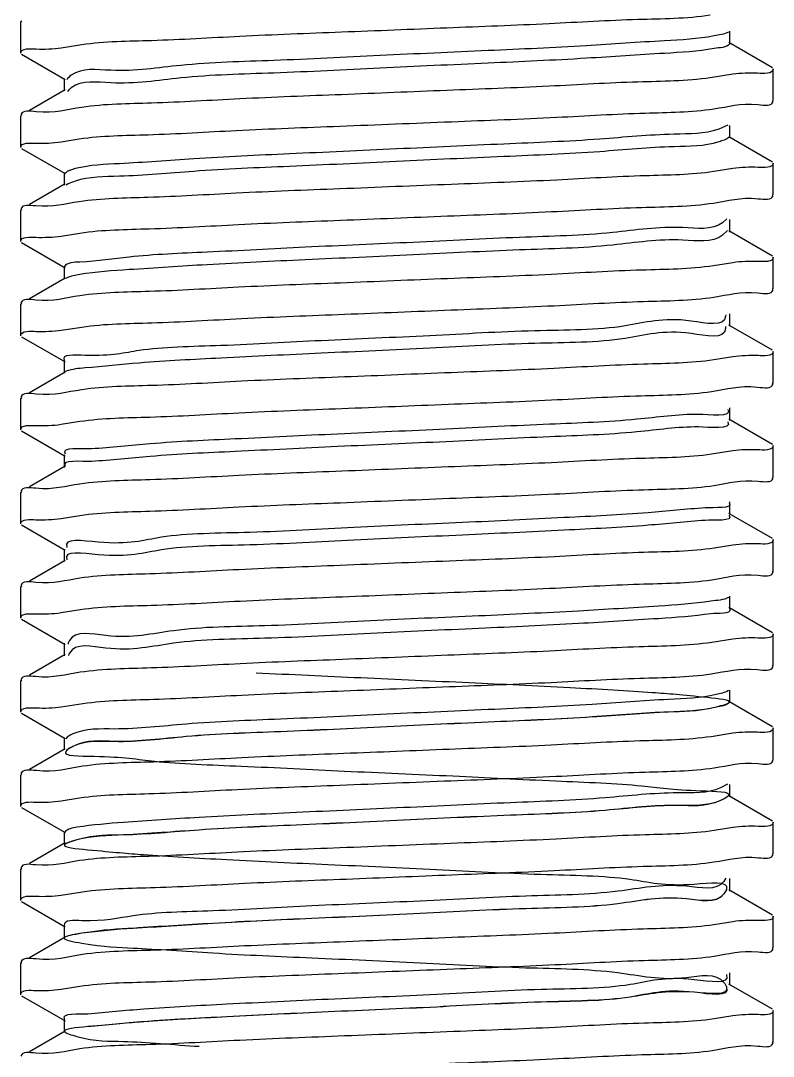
# Model space of a CAD drawing. Header units: millimetres. Extents: x -633009578 to 5705885, y -633235091 to 2571734.
# Drawn here: x 2454248.4 to 2454355.8, y 2001573.2 to 2001720.8 of the extents above; entities that cross this region are included whole.
import ezdxf

# ---------------------------------------------------------------- set-up
doc = ezdxf.new("R2010")
doc.units = ezdxf.units.MM
doc.header["$LTSCALE"] = 1000
doc.header["$MEASUREMENT"] = 0
doc.layers.get('0').update_dxf_attribs({"color": 9})
doc.layers.add('E-WIRE-系统', color=3, linetype='Continuous')

# ---------------------------------------------------------------- blocks, each defined once
blk = doc.blocks.new('G$CF4FACE3C')
at = {"layer": 'E-WIRE-系统'}
for p, q in [((-9834.295830443967, 4744.333428083453), (-9834.410707910778, 4744.200516561861)), ((-9834.410707910778, 4740.154875934357), (-9834.410707910778, 4744.200516561861)), ((-9742.921136794146, 4741.368568113889), (-9742.921136794146, 4742.986824371968)), ((-9829.173047290416, 4740.849499445059), (-9826.514120755484, 4741.272124246345)), ((-9737.430210183142, 4738.264967131079), (-9743.050910881022, 4741.518780780258)), ((-9834.295780488988, 4740.021935537108), (-9828.675176079152, 4736.768177598133)), ((-9737.315332685597, 4734.086414981168), (-9737.315332685597, 4738.132055619964)), ((-9828.804903831799, 4736.918363418081), (-9828.804903831799, 4735.300107171759)), ((-9742.557886288734, 4737.450893575442), (-9745.441145554185, 4736.998232288635)), ((-9828.675129754702, 4735.450319818337), (-9833.275768600171, 4732.786865919246)), ((-9828.225870620692, 4735.401888814289), (-9828.38854793366, 4735.221760951099)), ((-9828.178838725667, 4735.447887590039), (-9828.225870620692, 4735.401888814289)), ((-9737.430260146968, 4733.95347457414), (-9737.315332685597, 4734.086414981168)), ((-9834.295830443967, 4732.196506179287), (-9834.410707910778, 4732.063594656764)), ((-9834.410707910778, 4728.017954029958), (-9834.410707910778, 4732.063594656764)), ((-9743.16056359699, 4730.863956545363), (-9744.359489887021, 4730.348535566009)), ((-9742.921136794146, 4729.231646208675), (-9742.921136794146, 4730.849902466289)), ((-9829.1824561276, 4728.734387912438), (-9826.870052929968, 4729.109024069156)), ((-9737.430210183142, 4726.12804522668), (-9743.050910881022, 4729.381858875859)), ((-9834.295780488988, 4727.885013632593), (-9828.675176079152, 4724.631255681743)), ((-9828.804903831799, 4724.781441514264), (-9828.804903831799, 4723.16318526736)), ((-9742.547128687613, 4725.286322261789), (-9744.978540186072, 4724.89498762961)), ((-9737.315332685597, 4721.949493077467), (-9737.315332685597, 4725.995133716147)), ((-9828.675129754702, 4723.313397923834), (-9833.275768600171, 4720.649944024626)), ((-9828.3638700163, 4723.260406420683), (-9828.560775874415, 4723.144907509792)), ((-9828.2913745658, 4723.297210580786), (-9828.3638700163, 4723.260406420683)), ((-9737.430260146968, 4721.816552669625), (-9737.315332685597, 4721.949493077467)), ((-9834.295830443967, 4720.059584274073), (-9834.410707910778, 4719.926672753063)), ((-9834.410707910778, 4715.881032124278), (-9834.410707910778, 4719.926672753063)), ((-9743.327698191395, 4718.792339659645), (-9743.861730806297, 4718.307938477141)), ((-9742.921136794146, 4717.094724304974), (-9742.921136794146, 4718.712980572251)), ((-9829.180001625558, 4716.591561557376), (-9826.779181655264, 4716.978838357027)), ((-9743.238792010583, 4717.294941534405), (-9743.861730806297, 4716.689682209748)), ((-9737.430210183142, 4713.991123321583), (-9743.050910881022, 4717.244936971343)), ((-9834.295780488988, 4715.748091727728), (-9828.675176079152, 4712.494333777926)), ((-9742.547883651918, 4713.153675550246), (-9745.03635723982, 4712.753806933644)), ((-9737.315332685597, 4709.812571172253), (-9737.315332685597, 4713.858211789979)), ((-9828.804903831799, 4712.644519620342), (-9828.804903831799, 4711.026263362844)), ((-9828.675129754702, 4711.176476018154), (-9833.275768600171, 4708.513022067607)), ((-9828.460247654468, 4711.197992346133), (-9828.643809864996, 4711.11714191176)), ((-9737.430260146968, 4709.679630764527), (-9737.315332685597, 4709.812571172253)), ((-9834.295830443967, 4707.922662368394), (-9834.410707910778, 4707.78975083807)), ((-9834.410707910778, 4703.744110219763), (-9834.410707910778, 4707.78975083807)), ((-9743.460576168494, 4706.424796816311), (-9743.468393561663, 4706.267341335886)), ((-9742.921136794146, 4704.957802399877), (-9742.921136794146, 4706.576058667386)), ((-9829.17306724866, 4704.439438761561), (-9826.528727255063, 4704.860295030754)), ((-9743.464700178942, 4704.920384487254), (-9743.468393561663, 4704.649085066398)), ((-9737.430210183142, 4701.854201417184), (-9743.050910881022, 4705.108015067526)), ((-9834.295780488988, 4703.611169823329), (-9828.675176079152, 4700.357411884121)), ((-9742.547678774456, 4701.014167743502), (-9744.998026212212, 4700.619706866681)), ((-9737.315332685597, 4697.675649267854), (-9737.315332685597, 4701.721289906651)), ((-9828.804903831799, 4700.507597715477), (-9828.804903831799, 4698.889341459027)), ((-9828.675129754702, 4699.039554115734), (-9833.275768600171, 4696.37610016379)), ((-9828.537829167675, 4699.165612108889), (-9828.705850200728, 4699.088938308763)), ((-9737.430260146968, 4697.542708860128), (-9737.315332685597, 4697.675649267854)), ((-9834.295830443967, 4695.785740464577), (-9834.410707910778, 4695.652828943683)), ((-9834.410707910778, 4691.607188315247), (-9834.410707910778, 4695.652828943683)), ((-9742.921136794146, 4692.82088049606), (-9742.921136794146, 4694.439136763569)), ((-9737.430210183142, 4689.717279512784), (-9743.050910881022, 4692.971093161847)), ((-9834.295780488988, 4691.474247917649), (-9828.675176079152, 4688.220489979023)), ((-9829.179468693445, 4692.31680776272), (-9826.766704494134, 4692.705916589475)), ((-9742.555078456178, 4688.894547959208), (-9745.29236024199, 4688.461278494331)), ((-9737.315332685597, 4685.538727363455), (-9737.315332685597, 4689.584368002252)), ((-9828.804903831799, 4688.37067581166), (-9828.804903831799, 4686.752419554279)), ((-9828.675129754702, 4686.902632209938), (-9833.275768600171, 4684.239178259275)), ((-9737.430260146968, 4685.405786956311), (-9737.315332685597, 4685.538727363455)), ((-9834.295830443967, 4683.648818559595), (-9834.410707910778, 4683.515907039284)), ((-9834.410707910778, 4679.470266410266), (-9834.410707910778, 4683.515907039284)), ((-9742.921136794146, 4680.683958591078), (-9742.921136794146, 4682.302214858471)), ((-9737.430210183142, 4677.58035760757), (-9743.050910881022, 4680.834171258728)), ((-9829.179565231781, 4680.180111884023), (-9826.770044622477, 4680.568747936981)), ((-9834.295780488988, 4679.337326013832), (-9828.675176079152, 4676.083568075788)), ((-9742.545557683334, 4676.736032048124), (-9744.928788021673, 4676.350976491929)), ((-9737.315332685597, 4673.401805458358), (-9737.315332685597, 4677.447446097154)), ((-9828.804903831799, 4676.233753906679), (-9828.804903831799, 4674.615497649764)), ((-9828.675129754702, 4674.765710306121), (-9833.275768600171, 4672.102256355458)), ((-9737.430260146968, 4673.268865051796), (-9737.315332685597, 4673.401805458358)), ((-9834.295830443967, 4671.51189665508), (-9834.410707910778, 4671.378985134186)), ((-9834.410707910778, 4667.333344506449), (-9834.410707910778, 4671.378985134186)), ((-9742.921136794146, 4668.547036686563), (-9742.921136794146, 4670.165292954654)), ((-9829.179926303681, 4668.041215183097), (-9826.738184386166, 4668.434177807416)), ((-9737.430210183142, 4665.443435703288), (-9743.050910881022, 4668.697249353514)), ((-9834.295780488988, 4667.200404110015), (-9828.675176079152, 4663.946646170109)), ((-9737.315332685597, 4661.264883554541), (-9737.315332685597, 4665.310524193337)), ((-9828.804903831799, 4664.096832002862), (-9828.804903831799, 4662.478575745248)), ((-9742.552656172542, 4664.618830581545), (-9745.251967718359, 4664.190364409122)), ((-9828.675129754702, 4662.628788401023), (-9833.275768600171, 4659.965334449778)), ((-9828.187206802191, 4662.686796568451), (-9828.260006648023, 4662.49513278238)), ((-9828.167786668055, 4662.729704066995), (-9828.187206802191, 4662.686796568451)), ((-9737.430260146968, 4661.131943147047), (-9737.315332685597, 4661.264883554541)), ((-9834.295830443967, 4659.374974750681), (-9834.410707910778, 4659.242063230369)), ((-9834.410707910778, 4655.196422601584), (-9834.410707910778, 4659.242063230369)), ((-9742.921136794146, 4656.410114782047), (-9742.921136794146, 4658.028371050255)), ((-9829.170714417705, 4655.884928856161), (-9826.411058739759, 4656.321149948752)), ((-9737.430210183142, 4653.306513799471), (-9743.050910881022, 4656.560327448533)), ((-9834.295780488988, 4655.063482204918), (-9828.675176079152, 4651.809724265127)), ((-9737.315332685597, 4649.127961650374), (-9737.315332685597, 4653.17360228824)), ((-9828.804903831799, 4651.959910097648), (-9828.804903831799, 4650.341653840267)), ((-9742.555973025737, 4652.487182073877), (-9745.350155457621, 4652.04633254779)), ((-9828.675129754702, 4650.491866496624), (-9833.275768600171, 4647.828412545612)), ((-9828.288012919715, 4650.423193120281), (-9828.477033221163, 4650.273139422876)), ((-9828.227473433595, 4650.465445232461), (-9828.288012919715, 4650.423193120281)), ((-9737.430260146968, 4648.995021263021), (-9737.315332685597, 4649.127961650374)), ((-9834.295830443967, 4647.238052845816), (-9834.410707910778, 4647.105141325272)), ((-9834.410707910778, 4643.059500697767), (-9834.410707910778, 4647.105141325272)), ((-9743.215682334732, 4645.945349619258), (-9744.137253291206, 4645.430640061735)), ((-9742.921136794146, 4644.273192899418), (-9742.921136794146, 4645.891449146438)), ((-9829.181274922099, 4643.773254913278), (-9826.829700060422, 4644.153566617402)), ((-9737.430210183142, 4641.169591893908), (-9743.050910881022, 4644.423405543668)), ((-9834.295780488988, 4642.926560311113), (-9828.675176079152, 4639.67280236131)), ((-9737.315332685597, 4636.991039744695), (-9737.315332685597, 4641.036680384423)), ((-9828.804903831799, 4639.822988192667), (-9828.804903831799, 4638.204731945181)), ((-9742.54640569049, 4640.326338106417), (-9744.951525461627, 4639.938529220643)), ((-9828.675129754702, 4638.354944592807), (-9833.275768600171, 4635.691490693833)), ((-9828.408771780087, 4638.328627214883), (-9828.602122817189, 4638.231193379615)), ((-9737.430260146968, 4636.858099359204), (-9737.315332685597, 4636.991039744695)), ((-9834.295830443967, 4635.101130942465), (-9834.410707910778, 4634.968219420291)), ((-9834.410707910778, 4630.922578793368), (-9834.410707910778, 4634.968219420291)), ((-9743.429165576585, 4633.790511193569), (-9743.68332541734, 4633.390042940737)), ((-9742.921136794146, 4632.136270993971), (-9742.921136794146, 4633.754527240177)), ((-9829.172659279546, 4631.612784909667), (-9826.448327743215, 4632.044606681564)), ((-9743.370099014835, 4632.307023803471), (-9743.68332541734, 4631.771786683821)), ((-9737.430210183142, 4629.032669990091), (-9743.050910881022, 4632.286483639851)), ((-9834.295780488988, 4630.789638406015), (-9828.675176079152, 4627.535880456329)), ((-9737.315332685597, 4624.854117840878), (-9737.315332685597, 4628.899758478277)), ((-9828.804903831799, 4627.686066288152), (-9828.804903831799, 4626.067810041946)), ((-9742.545532807708, 4628.190563138691), (-9744.966533252737, 4627.800498652156)), ((-9828.675129754702, 4626.218022687244), (-9833.275768600171, 4623.554568788735)), ((-9828.493228443665, 4626.280393272755), (-9828.668856907869, 4626.206023720675)), ((-9737.430260146968, 4624.721177453524), (-9737.315332685597, 4624.854117840878)), ((-9834.295830443967, 4622.964209036902), (-9834.410707910778, 4622.831297516474)), ((-9834.410707910778, 4618.785656888853), (-9834.410707910778, 4622.831297516474)), ((-9742.921136794146, 4619.999349089456), (-9742.921136794146, 4621.61760533636)), ((-9829.180410204688, 4619.496765253134), (-9826.79212479177, 4619.882505922345)), ((-9743.366557874484, 4619.826554260333), (-9743.334262855351, 4619.731189542566)), ((-9737.430210183142, 4616.895748084993), (-9743.050910881022, 4620.149561736034)), ((-9834.295780488988, 4618.652716502198), (-9828.675176079152, 4615.398958552629)), ((-9737.315332685597, 4612.717195935664), (-9737.315332685597, 4616.762836573878)), ((-9828.804903831799, 4615.549144383753), (-9828.804903831799, 4613.930888137664)), ((-9742.546497813193, 4616.052996429265), (-9744.955842151307, 4615.6643664164)), ((-9828.675129754702, 4614.081100782962), (-9833.275768600171, 4611.417646831018)), ((-9737.430260146968, 4612.584255528054), (-9737.315332685597, 4612.717195935664))]:
    blk.add_line(p, q, dxfattribs=at)
for points, start_tangent, end_tangent in [([(-9826.514120755484, 4741.272124246345), (-9817.514299564296, 4741.817305805278), (-9806.141594120068, 4742.356724948273), (-9793.011010481277, 4742.903659150354), (-9779.442121618195, 4743.4453366159), (-9766.251506746048, 4743.992375677335), (-9754.774226345355, 4744.531581207295), (-9745.441145554185, 4745.08951356553)], (0.9892642895866929, 0.1461374878290329), (0.9892899419372503, 0.145963731050448)), ([(-9744.960433319211, 4742.389132707845), (-9751.355245326413, 4741.755417079083), (-9761.43092066166, 4741.121701431577), (-9774.112710611429, 4740.487985812244), (-9788.047878513811, 4739.8542701439), (-9801.749992716126, 4739.220554514905), (-9813.75748089864, 4738.586838908261), (-9822.789532523137, 4737.953123238287), (-9827.88271983387, 4737.3194076207), (-9828.475300669204, 4736.717613632791)], (-0.9811494478680999, -0.1932505134514572), (-0.5201772292620553, -0.8540583411934567)), ([(-9743.07960826368, 4742.891305592377), (-9744.960433319211, 4742.389132707845)], (-0.8851073597974898, -0.4653868945644328), (-0.981149448943036, -0.1932505079931789)), ([(-9834.410707910778, 4740.154875934357), (-9832.404596130596, 4740.712118061725)], (0, 1.000000000000477), (0.999222999229227, -0.03941316802434507)), ([(-9832.404596130596, 4740.712118061725), (-9829.173047290416, 4740.849499445059)], (0.9992229992857763, -0.03941316656738887), (0.9918601444095879, 0.1273320616752968)), ([(-9742.939888584195, 4741.380511902389), (-9744.960433319211, 4740.770876460359)], (-0.537222526718706, -0.8434405472742648), (-0.981149446764724, -0.1932505190453621)), ([(-9744.960433319211, 4740.770876460359), (-9751.355245326413, 4740.137160842656), (-9761.43092066166, 4739.503445172799), (-9774.112710611429, 4738.869729545666), (-9788.047878513811, 4738.236013896181), (-9801.749992716126, 4737.602298268466), (-9813.75748089864, 4736.968582650763), (-9822.789532523137, 4736.334866981721), (-9827.88271983387, 4735.701151352725), (-9828.178838725667, 4735.447887590039)], (-0.9811494479114873, -0.1932505132311987), (-0.7224958512927998, -0.6913752561885216)), ([(-9737.315332685597, 4738.132055619964), (-9739.356487231795, 4737.569933263236)], (0, -1.000000000000351), (-0.9991261761875593, 0.04179574209681394)), ([(-9745.441145554185, 4736.998232288635), (-9754.774226345355, 4736.440299940761), (-9766.251506746048, 4735.901094401022), (-9779.442121618195, 4735.354055340518), (-9793.011010481277, 4734.812377883005), (-9806.141594120068, 4734.265443681856), (-9817.514299564296, 4733.726024529315), (-9826.514120755484, 4733.180842991336)], (-0.9892899419355496, -0.1459637310612675), (-0.9892642895889311, -0.1461374878135582)), ([(-9739.356487231795, 4737.569933263236), (-9742.557886287337, 4737.450893575675)], (-0.9991261760378383, 0.04179574568706598), (-0.9927684037735678, -0.1200453933616128)), ([(-9826.514120755484, 4733.180842991336), (-9832.404596130596, 4732.620836785412), (-9834.387804846046, 4732.225064662867)], (-0.9892642899036999, -0.1461374856840005), (-0.2965385305786994, -0.9550208897624433)), ([(-9826.870052929968, 4729.109024069156), (-9817.982517011696, 4729.655677989707), (-9806.59904413973, 4730.199722028454), (-9793.240194006357, 4730.757514568628), (-9778.8387123344, 4731.332657311461), (-9765.258341171313, 4731.898871264304), (-9753.828733189497, 4732.444174270611), (-9744.978540186072, 4732.986268916633)], (0.9890774057543088, 0.1473970333047579), (0.9891666490988799, 0.1467969356307963)), ([(-9744.978540186072, 4732.986268916633), (-9739.271903855493, 4733.536143852281), (-9737.339115873445, 4733.924152577878)], (0.9891666489320754, 0.1467969367542387), (0.3062517567566123, 0.9519505562172139)), ([(-9744.359489885857, 4730.348535566009), (-9750.124172785552, 4729.714819938294), (-9759.701034578495, 4729.08110432094), (-9772.068533883197, 4728.447388671688), (-9785.907458667178, 4727.813673043973), (-9799.741643293528, 4727.179957374115), (-9812.095427840948, 4726.5462417464), (-9821.651063120924, 4725.912526139175), (-9827.38927195454, 4725.278810479329), (-9828.680616004393, 4724.665138440789)], (-0.9479061635341178, -0.3185496902116572), (-0.6832631002974454, -0.7301722644511809)), ([(-9743.03982218611, 4729.343279276625), (-9744.359489885857, 4728.730279318872)], (-0.6851340947212137, -0.7284169631813346), (-0.9479061603004282, -0.3185496998330721)), ([(-9834.410707910778, 4728.017954029958), (-9832.487935151672, 4728.56341954344)], (0, 1.000000000000541), (0.9994057255837734, -0.03447021428196084)), ([(-9832.487935151672, 4728.56341954344), (-9829.1824561276, 4728.734387912438)], (0.9994057254637722, -0.0344702177521136), (0.9903355984358485, 0.1386917534306027)), ([(-9744.359489885857, 4728.730279318872), (-9750.124172785552, 4728.09656369139), (-9759.701034578495, 4727.462848073454), (-9772.068533883197, 4726.829132405459), (-9785.907458667178, 4726.195416797185), (-9799.741643293528, 4725.561701126979), (-9812.095427840948, 4724.927985509508), (-9821.651063120924, 4724.294269892271), (-9827.38927195454, 4723.660554211237), (-9828.29137456487, 4723.297210580786)], (-0.9479061636069659, -0.3185496899952243), (-0.8967199697493834, -0.4425983459766465)), ([(-9744.978540186072, 4724.89498762961), (-9753.828733189497, 4724.352892984054), (-9765.258341171313, 4723.807589996723), (-9778.8387123344, 4723.24137605459), (-9793.240194006357, 4722.66623329313), (-9806.59904413973, 4722.108440750861), (-9817.982517011696, 4721.564396701637), (-9826.870052929968, 4721.017742802738)], (-0.9891666490989787, -0.1467969356306522), (-0.989077405750596, -0.1473970333276821)), ([(-9739.271903855493, 4725.444862575619), (-9742.547128687613, 4725.286322261789)], (-0.9993373308306465, 0.03639916494032566), (-0.9908727985014769, -0.1348002121231943)), ([(-9737.315332685597, 4725.995133716147), (-9739.271903855493, 4725.444862575619)], (0, -1.00000000000061), (-0.9993373305305079, 0.03639917318995882)), ([(-9826.870052929968, 4721.017742802738), (-9832.487935151672, 4720.472138277837), (-9834.386331260437, 4720.089394974639)], (-0.9890774053188613, -0.1473970362253977), (-0.3128611714211602, -0.9497988668223)), ([(-9826.779181655264, 4716.978838357027), (-9817.804649286903, 4717.52817393234), (-9806.311214682879, 4718.075446512783), (-9793.16272916831, 4718.623710715678), (-9779.342953385087, 4719.175474123214), (-9765.916145827156, 4719.733143131132), (-9754.283057653578, 4720.283324023825), (-9745.03635723982, 4720.845088198665)], (0.9891021265571973, 0.1472310539274838), (0.9890736703877806, 0.1474220965321589)), ([(-9745.03635723982, 4720.845088198665), (-9739.257728745928, 4721.401232474833), (-9737.339330930961, 4721.787048384664)], (0.9890736701386965, 0.1474220981987963), (0.3086347006067982, 0.9511806461348469)), ([(-9743.86173080746, 4718.307938477141), (-9748.981952658389, 4717.674222797388), (-9758.036191318417, 4717.040507178404), (-9770.058652454522, 4716.40679155197), (-9783.76692836266, 4715.773075903184), (-9797.698789480608, 4715.139360284782), (-9810.368156889454, 4714.505644624704), (-9820.4236189886, 4713.871928996523), (-9826.792583202943, 4713.238213379285), (-9828.782985113328, 4712.629666234949)], (-0.8057398619571202, -0.5922695964291955), (-0.5609831399915269, -0.8278272263249812)), ([(-9834.410707910778, 4715.881032124278), (-9832.469635677058, 4716.429104640614)], (0, 1.000000000000675), (0.9993642292629636, -0.03565301206468707)), ([(-9832.469635677058, 4716.429104640614), (-9829.180001625558, 4716.591561557376)], (0.9993642296168738, -0.03565300212710115), (0.9907294820464049, 0.1358495248620983)), ([(-9743.86173080746, 4716.689682209748), (-9748.981952658389, 4716.055966560612), (-9758.036191318417, 4715.422250931966), (-9770.058652454522, 4714.788535314263), (-9783.76692836266, 4714.154819634627), (-9797.698789480608, 4713.521104027401), (-9810.368156889454, 4712.887388367206), (-9820.4236189886, 4712.253672739142), (-9826.792583202943, 4711.61995712237), (-9828.460247656098, 4711.197992346133)], (-0.805739861848476, -0.5922695965763928), (-0.9343952779886255, -0.3562379323925308)), ([(-9739.257728745928, 4713.309951197938), (-9742.547883651918, 4713.153675550246)], (-0.9993461691580265, 0.03615569371130221), (-0.9910904712740187, -0.1331903816025056)), ([(-9737.315332685597, 4713.858211789979), (-9739.257728745928, 4713.309951197938)], (0, -1.000000000000503), (-0.9993461689738398, 0.03615569880718707)), ([(-9745.03635723982, 4712.753806933644), (-9754.283057653578, 4712.19204274693), (-9765.916145827156, 4711.641861875891), (-9779.342953385087, 4711.084192846552), (-9793.16272916831, 4710.532429449377), (-9806.311214682879, 4709.98416523647), (-9817.804649286903, 4709.436892654747), (-9826.779181655264, 4708.887557090959)], (-0.9890736703839436, -0.1474220965578109), (-0.9891021265551508, -0.1472310539387104)), ([(-9826.779181655264, 4708.887557090959), (-9832.469635677058, 4708.337823375012), (-9834.38667397271, 4707.952187083312)], (-0.9891021263488701, -0.1472310553254319), (-0.3090916296752093, -0.9510322625784067)), ([(-9744.998026212212, 4708.710988132982), (-9739.276005602675, 4709.261719623697), (-9737.339039451675, 4709.650373468292)], (0.9890802277554782, 0.1473780956044903), (0.3054072264351079, 0.952221836570215)), ([(-9826.528727255063, 4704.86029503087), (-9817.50129905343, 4705.407222188544), (-9805.929874738213, 4705.955220719567), (-9792.623141646385, 4706.50848711154), (-9778.883260584204, 4707.057022271096), (-9765.602805914124, 4707.609918245114), (-9754.053205315024, 4708.158475844306), (-9744.998026212212, 4708.710988132982)], (0.9892122980275933, 0.1464890078849124), (0.9890802282045276, 0.1473780925900353)), ([(-9743.468393561663, 4706.267341335886), (-9747.931424673181, 4705.633625707473), (-9756.440529969288, 4704.999910037615), (-9768.088063134346, 4704.366194430389), (-9781.631609265693, 4703.732478759834), (-9795.626510031987, 4703.098763144226), (-9808.579962338321, 4702.465047513717), (-9819.110251752194, 4701.831331855734), (-9826.094137181295, 4701.197616237332), (-9828.786663859384, 4700.563900568755), (-9828.769284110283, 4700.536239552195)], (-0.1066242987452539, -0.9942993809299089), (0.6266421138481003, -0.779307167374067)), ([(-9834.410707910778, 4703.744110219763), (-9832.396430084249, 4704.302493299474)], (0, 0.999999999999634), (0.9992127434494835, -0.03967232447207741)), ([(-9832.396430084249, 4704.302493299474), (-9829.17306724866, 4704.439438761561)], (0.9992127434083947, -0.03967232551072528), (0.9918365004568517, 0.1275161023656604)), ([(-9743.468393561663, 4704.649085066398), (-9747.931424673181, 4704.01536944008), (-9756.440529969288, 4703.381653790129), (-9768.088063134346, 4702.747938172775), (-9781.631609265693, 4702.114222513163), (-9795.626510031987, 4701.480506885913), (-9808.579962338321, 4700.846791258198), (-9819.110251752194, 4700.213075598818), (-9826.094137181295, 4699.579359980882), (-9828.537829167675, 4699.165612108889)], (-0.1066242990681785, -0.9942993808950154), (-0.9410888897344999, -0.3381592843860869)), ([(-9739.276005602675, 4701.170438348665), (-9742.547678774456, 4701.014167743735)], (-0.9993265094230575, 0.03669506185490633), (-0.9909766275849836, -0.1340347849601002)), ([(-9737.315332685597, 4701.721289906651), (-9739.276005602675, 4701.170438348665)], (0, -0.999999999999432), (-0.9993265094521772, 0.03669506105836133)), ([(-9744.998026212212, 4700.619706866681), (-9754.053205315024, 4700.067194578121), (-9765.602805914124, 4699.518636968802), (-9778.883260584204, 4698.965740993968), (-9792.623141646385, 4698.417205834645), (-9805.929874738213, 4697.863939453266), (-9817.50129905343, 4697.315940922243), (-9826.528727255063, 4696.769013753743)], (-0.989080228204098, -0.1473780925901506), (-0.9892122980289892, -0.146489007873704)), ([(-9826.528727255063, 4696.769013753743), (-9832.396430084249, 4696.211212022812), (-9834.387927351985, 4695.814191986225)], (-0.9892122980575648, -0.1464890076805593), (-0.295166186112965, -0.9554459286506497)), ([(-9745.29236024199, 4696.55255977239), (-9739.345248765545, 4697.115087533253), (-9737.337864548666, 4697.514466651366)], (0.9892603348593701, 0.1461642564849195), (0.2923153887666289, 0.9563219716649068)), ([(-9826.766704494134, 4692.705916589475), (-9817.75421172008, 4693.256993399933), (-9806.253967412515, 4693.804113385733), (-9792.982096529566, 4694.35713460925), (-9779.259156028274, 4694.904995343415), (-9765.941372096539, 4695.458198519074), (-9754.37926416169, 4696.004445810453), (-9745.29236024199, 4696.55255977239)], (0.9890794376587304, 0.1473833979833198), (0.9892603353219144, 0.1461642533566547)), ([(-9743.172129066894, 4694.213717183331), (-9746.97520062537, 4693.593028564705)], (0.5271914121658398, -0.8497465592388113), (-0.9999934555836923, 0.003617843143676864)), ([(-9746.97520062537, 4693.593028564705), (-9754.9180175527, 4692.959312937572), (-9766.161665200489, 4692.325597267249), (-9779.506810119376, 4691.691881661187), (-9793.529957020888, 4691.058166001225), (-9806.735289825127, 4690.42445037351), (-9817.714226700133, 4689.790734745795), (-9825.295670203632, 4689.15701908723)], (-0.9999934555788705, 0.00361784469884225), (-0.99874239768434, -0.05013604559553696)), ([(-9834.410707910778, 4691.607188315247), (-9832.460906631779, 4692.156500132638)], (0, 1.000000000000638), (0.9993491367191403, -0.03607357676814348)), ([(-9832.460906631779, 4692.156500132638), (-9829.179468693445, 4692.31680776272)], (0.9993491366668681, -0.03607357817008968), (0.9908012805326296, 0.1353248775956221)), ([(-9746.97520062537, 4691.974772318965), (-9754.9180175527, 4691.341056690202), (-9766.161665200489, 4690.707341031288), (-9779.506810119376, 4690.073625402641), (-9793.529957020888, 4689.439909743727), (-9806.735289825127, 4688.806194126024), (-9817.714226700133, 4688.172478498309), (-9825.295670203632, 4687.538762838463)], (-0.9999934555783545, 0.003617844698783395), (-0.9987423976846826, -0.050136045590889)), ([(-9743.19352937839, 4692.627600220032), (-9743.180456005735, 4692.608487925609), (-9746.97520062537, 4691.974772318965)], (0.5786861386004477, -0.8155503374965674), (-0.9999934555863557, 0.003617842182967233)), ([(-9825.295670203632, 4689.15701908723), (-9828.670925603248, 4688.52330346813), (-9828.655996748013, 4688.505878655124)], (-0.9987423976278107, -0.05013604670744059), (0.6722174892994065, -0.7403537309460243)), ([(-9739.345248765545, 4689.023806256359), (-9742.555078456178, 4688.89454795944)], (-0.9991717303631097, 0.04069217669960715), (-0.9922161107979319, -0.1245278662535726)), ([(-9737.315332685597, 4689.584368002252), (-9739.345248765545, 4689.023806256359)], (0, -0.9999999999997593), (-0.9991717303254452, 0.04069217758295472)), ([(-9825.295670203632, 4687.538762838463), (-9828.671389754862, 4686.905625776737)], (-0.9987423975930377, -0.05013604742228195), (0.6248945611132818, -0.7807091567874771)), ([(-9745.29236024199, 4688.461278494331), (-9754.37926416169, 4687.91316453286), (-9765.941372096539, 4687.366917253821), (-9779.259156028274, 4686.813714086544), (-9792.982096529566, 4686.265853354242), (-9806.253967412515, 4685.712832109421), (-9817.75421172008, 4685.165712134563), (-9826.766704494134, 4684.614635303384)], (-0.9892603353219643, -0.1461642533568052), (-0.9890794376622197, -0.1473833979608634)), ([(-9744.928788021673, 4684.442257778603), (-9739.251955522224, 4684.991287618293), (-9737.339463304961, 4685.376172221149)], (0.9890415357759865, 0.1476375308280972), (0.3100877723856854, 0.9507079327624121)), ([(-9826.766704494134, 4684.614635303384), (-9832.460906631779, 4684.065218877513), (-9834.386825115187, 4683.678215954802)], (-0.989079437736765, -0.1473833974576476), (-0.3074221147578116, -0.9515732464494335)), ([(-9826.770044622477, 4680.568747936981), (-9817.763972918037, 4681.119556332706), (-9806.281536463415, 4681.665982604143), (-9793.174697185634, 4682.212463278323), (-9779.079842513194, 4682.775276911561), (-9765.563993246062, 4683.337774130399), (-9754.001412135083, 4683.887361668167), (-9744.928788021673, 4684.442257778603)], (0.989081187131323, 0.1473716569190844), (0.9890415358032308, 0.1476375306500027)), ([(-9743.002073353622, 4682.190609190497), (-9746.115657781018, 4681.552431423333)], (0.6202464514353443, -0.7844069986182692), (-0.9970083261745872, -0.07729422706737364)), ([(-9746.115657781018, 4681.552431423333), (-9753.47243928141, 4680.918715796317), (-9764.284247918054, 4680.285000167438), (-9777.397813526448, 4679.651284519234), (-9791.414342819015, 4679.017568901298), (-9804.838725617854, 4678.383853231207), (-9816.239014525898, 4677.750137603958), (-9824.39916747529, 4677.116421976243), (-9828.448760175612, 4676.48270632606), (-9828.423669886077, 4676.430101828999)], (-0.9970083261664494, -0.07729422717773539), (0.4578730642840779, -0.8890175796900275)), ([(-9834.410707910778, 4679.470266410266), (-9832.461822040612, 4680.019448418054)], (0, 0.9999999999995991), (0.9993510758443575, -0.03601981690365451)), ([(-9832.461822040612, 4680.019448418054), (-9829.179565231083, 4680.180111884023)], (0.9993510756841542, -0.0360198213263187), (0.9907857928418917, 0.1354382246766836)), ([(-9746.115657781018, 4679.934175155475), (-9753.47243928141, 4679.300459549413), (-9764.284247918054, 4678.66674393171), (-9777.397813526448, 4678.033028261736), (-9791.414342819015, 4677.399312633439), (-9804.838725617854, 4676.765596974059), (-9816.239014525898, 4676.13188135752), (-9824.39916747529, 4675.498165728408), (-9828.448760175612, 4674.864450068562)], (-0.9970083261727847, -0.07729422709827038), (0.400134246713764, -0.9164565372165228)), ([(-9743.01858301158, 4680.591283452348), (-9742.998634076444, 4680.567890825914), (-9746.115657781018, 4679.934175155475)], (0.6891451187035981, -0.7246233541973608), (-0.9970083262671313, -0.07729422586967573)), ([(-9739.251955522224, 4676.900006340933), (-9742.545557683334, 4676.736032048124)], (-0.9993728477895887, 0.03541060716085321), (-0.9906613492500562, -0.1363454843497384)), ([(-9737.315332685597, 4677.447446097154), (-9739.251955522224, 4676.900006340933)], (0, -0.9999999999997857), (-0.9993728481398132, 0.03541059730479455)), ([(-9744.928788021673, 4676.350976491929), (-9754.001412135083, 4675.796080390573), (-9765.563993246062, 4675.246492854436), (-9779.079842513194, 4674.683995644446), (-9793.174697185634, 4674.121182023198), (-9806.281536463415, 4673.574701339123), (-9817.763972918037, 4673.02827506687), (-9826.770044622477, 4672.477466660668)], (-0.989041535801112, -0.1476375306611078), (-0.9890811871331813, -0.1473716569077306)), ([(-9745.25196771673, 4672.281645696494), (-9739.283433677163, 4672.849904286792), (-9737.338841085322, 4673.239775087801)], (0.9892110040773779, 0.1464977454164472), (0.3032234056622238, 0.9529194962114091)), ([(-9826.770044622477, 4672.477466660668), (-9832.461822040612, 4671.928167140693), (-9834.386808692478, 4671.541307896608)], (-0.9890811868330901, -0.1473716589226703), (-0.3076035728751286, -0.9515146041741351)), ([(-9826.738184386166, 4668.434177807416), (-9817.583034352167, 4668.992164662108), (-9806.103824951686, 4669.536847217591), (-9792.913192679407, 4670.086062077084), (-9779.307808213402, 4670.629197743372), (-9766.188219781732, 4671.173597798916), (-9754.62506641075, 4671.717789871036), (-9745.25196771673, 4672.281645696494)], (0.9891203044721234, 0.147108882400807), (0.9892110039288615, 0.1464977464209208)), ([(-9745.35493319016, 4669.511834325269), (-9752.107389109442, 4668.878118654829), (-9762.460478869965, 4668.24440302595), (-9775.309862773167, 4667.610687420121), (-9789.284927158384, 4666.976971749333), (-9802.894984788029, 4666.343256131047), (-9814.688282798743, 4665.709540461772), (-9823.406857798807, 4665.075824832777), (-9828.120719847968, 4664.442109215073), (-9828.297998614144, 4663.977486409829)], (-0.9892944391227854, -0.1459332474864214), (-0.2291735635598582, -0.9733855750763778)), ([(-9743.045423171017, 4670.004967332701), (-9745.35493319016, 4669.511834325269)], (-0.8811431020269077, -0.4728496946715424), (-0.9892944387989434, -0.1459332496752763)), ([(-9834.410707910778, 4667.333344506449), (-9832.493565590587, 4667.878005470498)], (0, 1.000000000000301), (0.9993919817049116, -0.03486641511999521)), ([(-9832.493565590587, 4667.878005470498), (-9829.179926304845, 4668.041215183097)], (0.9993919815487499, -0.03486641959329298), (0.9908410776277982, 0.1350331769840207)), ([(-9745.35493319016, 4667.893578055431), (-9752.107389109442, 4667.259862407227), (-9762.460478869965, 4666.626146779046), (-9775.309862773167, 4665.992431161809), (-9789.284927158384, 4665.358715491951), (-9802.894984788029, 4664.724999874248), (-9814.688282798743, 4664.091284214286), (-9823.406857798807, 4663.457568597165), (-9828.120719847968, 4662.823852969916), (-9828.167786666658, 4662.729704066995)], (-0.989294439160326, -0.1459332472285934), (-0.422943808137537, -0.9061559110683586)), ([(-9742.928266627016, 4668.544073356432), (-9742.923379743472, 4668.527293683845), (-9745.35493319016, 4667.893578055431)], (0.3837993105150822, -0.9234165308585724), (-0.9892944390030838, -0.1459332482982431)), ([(-9739.283433677163, 4664.75862304226), (-9742.552656172542, 4664.618830581545)], (-0.9992721332745295, 0.03814713174500386), (-0.991932895025697, -0.1267640791671251)), ([(-9737.315332685597, 4665.310524193337), (-9739.283433677163, 4664.75862304226)], (0, -0.9999999999997901), (-0.9992721331744133, 0.0381471343520287)), ([(-9745.25196771673, 4664.190364409122), (-9754.62506641075, 4663.626508594374), (-9766.188219781732, 4663.082316531916), (-9779.307808213402, 4662.537916476955), (-9792.913192679407, 4661.994780800771), (-9806.103824951686, 4661.445565942093), (-9817.583034352167, 4660.900883384864), (-9826.738184386166, 4660.342896540766)], (-0.9892110039268759, -0.1464977464315357), (-0.9891203044702296, -0.147108882412036)), ([(-9745.350155457621, 4660.137613803498), (-9739.341667360859, 4660.704820026411), (-9737.337901933817, 4661.103667654912)], (0.9892848751529846, 0.1459980677729097), (0.292738817383334, 0.956192441299204)), ([(-9826.738184386166, 4660.342896540766), (-9832.493565590587, 4659.786724194419), (-9834.386276933132, 4659.404831659864)], (-0.9891203043529188, -0.1471088832026522), (-0.3134682579855615, -0.9495986790395248)), ([(-9804.047369667329, 4660.288990405388), (-9790.54280935321, 4659.655274777091), (-9776.539066917263, 4659.021559106535), (-9763.529888706747, 4658.387843479402), (-9752.902933155652, 4657.754127840628), (-9745.791752631776, 4657.120412212214), (-9742.954880112316, 4656.48669659521), (-9744.694918037858, 4655.852980914642), (-9750.8262607418, 4655.2192653073), (-9760.694892235799, 4654.585549636395), (-9773.248148791492, 4653.95183402102), (-9787.147004075581, 4653.318118401337), (-9800.90889980807, 4652.684402721818), (-9813.065886957571, 4652.050687104347), (-9822.32120823511, 4651.416971445084), (-9827.687620268902, 4650.783255827962), (-9828.592700479785, 4650.149540210143), (-9824.93990614242, 4649.515824550181), (-9817.118872211548, 4648.882108923863), (-9805.963849998312, 4648.248393263319), (-9792.66471951129, 4647.614677634905), (-9778.640067742439, 4646.9809620179), (-9765.385871367296, 4646.347246347344), (-9754.31592436065, 4645.713530720794), (-9746.611031909706, 4645.079815071425), (-9743.093056857353, 4644.446099443012), (-9744.137253291206, 4643.812383825309), (-9749.632239263505, 4643.178668166627), (-9758.991877504857, 4642.54495253833), (-9771.217797397636, 4641.911236878368), (-9785.005888820626, 4641.277521250653), (-9798.885408448754, 4640.64380563295), (-9811.375860521337, 4640.010089963791), (-9821.144917874364, 4639.376374355867), (-9827.15053813369, 4638.742658686009), (-9828.75211587362, 4638.108943068888), (-9825.778814553749, 4637.475227440591), (-9818.547789256321, 4636.841511781677), (-9807.830356501509, 4636.207796163508), (-9794.76971957041, 4635.574080492719), (-9780.759025987238, 4634.940364876413), (-9767.29276346229, 4634.306649247301), (-9755.807346629212, 4633.672933578375), (-9747.527897838969, 4633.0392179708), (-9743.337566521484, 4632.405502301757), (-9743.68332541734, 4631.771786684054), (-9748.528293248732, 4631.138071055408), (-9757.35566867725, 4630.504355396843), (-9769.22385636298, 4629.870639779721), (-9782.866904523224, 4629.236924119643), (-9796.829541316954, 4628.603208491462), (-9809.622405101312, 4627.969492863747), (-9819.880911134882, 4627.33577719389), (-9826.510808704654, 4626.702061585966), (-9828.804902180098, 4626.068345927401), (-9826.518485996407, 4625.434630298405), (-9819.895446845097, 4624.800914669409), (-9809.642248725519, 4624.167199011426), (-9796.852576182922, 4623.533483394072), (-9782.890673555667, 4622.899767735158), (-9769.245824146084, 4622.26605210721), (-9757.37349199946, 4621.632336478331), (-9748.540070921183, 4620.998620828963), (-9743.687801107764, 4620.364905202063), (-9743.33426285698, 4619.731189542566), (-9747.517167215934, 4619.097473914153), (-9755.79033365217, 4618.463758285856), (-9767.271282889647, 4617.830042636604), (-9780.735369072063, 4617.196327009355), (-9794.746409717249, 4616.562611349509), (-9807.80988013884, 4615.928895722493), (-9818.532330573536, 4615.295180094079), (-9825.770022452576, 4614.661464445177), (-9828.750928191235, 4614.027748816996), (-9827.157081548357, 4613.39403315715), (-9821.158494478324, 4612.760317528737), (-9811.39502205723, 4612.126601901022)], (0.9987694757588285, -0.04959369205966842), (0.99843869208312, -0.05585855486942361)), ([(-9826.411058739759, 4656.321149948752), (-9817.281695579411, 4656.871025324101), (-9805.874858275056, 4657.409936411073), (-9792.713450828334, 4657.957170362701), (-9779.138559885789, 4658.499073895626), (-9765.965830830159, 4659.046365756192), (-9754.545555574354, 4659.585004504537), (-9745.350155457621, 4660.137613803498)], (0.9892802895534305, 0.14602913647908), (0.9892848752580172, 0.1459980670603386)), ([(-9744.694918037858, 4657.471237182734), (-9750.8262607418, 4656.837521555019), (-9760.694892235799, 4656.203805885161), (-9773.248148791492, 4655.570090276771), (-9787.147004075581, 4654.936374650686), (-9800.90889980807, 4654.30265898956), (-9813.065886957571, 4653.668943371857), (-9822.32120823511, 4653.035227691522), (-9827.687620268902, 4652.401512074168), (-9828.581334040966, 4651.782630680013)], (-0.9716095887142893, -0.2365899556585923), (-0.6213203649089893, -0.7835566374858374)), ([(-9743.108026866335, 4657.979955012444), (-9744.694918037858, 4657.471237182734)], (-0.8718797699097395, -0.4897199881815799), (-0.9716095913798721, -0.2365899447169433)), ([(-9834.410707910778, 4655.196422601584), (-9832.385973512894, 4655.756263379822)], (0, 1.000000000000062), (0.999175529484741, -0.04059878423580162)), ([(-9832.385973512894, 4655.756263379822), (-9829.170714417705, 4655.884928856161)], (0.9991755295635555, -0.04059878228482877), (0.992281135703504, 0.1240086598882997)), ([(-9744.694918037858, 4655.852980914642), (-9750.8262607418, 4655.2192653073), (-9760.694892235799, 4654.585549636395), (-9773.248148791492, 4653.95183402102), (-9787.147004075581, 4653.318118401337), (-9800.90889980807, 4652.684402721818), (-9813.065886957571, 4652.050687104347), (-9822.32120823511, 4651.416971445084), (-9827.687620268902, 4650.783255827962), (-9828.227473433595, 4650.465445232578)], (-0.9716095887213042, -0.2365899556296503), (-0.8262162446128648, -0.563353101655327)), ([(-9742.975476018386, 4656.458853553166), (-9744.694918037858, 4655.852980914642)], (-0.6677029698253314, -0.7444277964237669), (-0.9716095904902894, -0.2365899483709407)), ([(-9737.315332685597, 4653.17360228824), (-9739.341667360859, 4652.613538770587)], (0, -1.000000000000385), (-0.9991664113486033, 0.04082257258593806)), ([(-9745.350155457621, 4652.046332547907), (-9754.545555574354, 4651.493723238236), (-9765.965830830159, 4650.955084509798), (-9779.138559885789, 4650.407792620012), (-9792.713450828334, 4649.86588908534), (-9805.874858275056, 4649.318655155483), (-9817.281695579411, 4648.779744067579), (-9826.411058739759, 4648.229868672439)], (-0.9892848752583276, -0.1459980670605226), (-0.9892802895512183, -0.1460291364943897)), ([(-9739.341667360859, 4652.613538770587), (-9742.555973025737, 4652.487182073877)], (-0.9991664113877143, 0.04082257164946235), (-0.9924108846550946, -0.1229659953756589)), ([(-9744.95152546023, 4648.029810486478), (-9739.265463589458, 4648.578603101312), (-9737.339230519952, 4648.965602372191)], (0.9891210606413708, 0.1471037980355846), (0.307518740981285, 0.9515420242669312)), ([(-9826.411058739759, 4648.229868672439), (-9832.385973512894, 4647.664982103393), (-9834.3881199155, 4647.266336240224)], (-0.9892802893659824, -0.146029137747549), (-0.2930129829991049, -0.9561084623586696)), ([(-9826.829700060422, 4644.153566617402), (-9817.894408097258, 4644.701894945349), (-9806.47381213936, 4645.246775822598), (-9793.225562175503, 4645.79965023906), (-9778.901612416143, 4646.371674898779), (-9765.330998372287, 4646.937226420501), (-9753.85617747414, 4647.484268193017), (-9744.95152546023, 4648.029810486478)], (0.989079092940298, 0.1473857113465628), (0.9891210607948215, 0.1471037970019265)), ([(-9744.137253291206, 4645.430640061735), (-9749.632239263505, 4644.796924422844), (-9758.991877504857, 4644.163208796526), (-9771.217797397636, 4643.529493136564), (-9785.005888820626, 4642.895777508267), (-9798.885408448754, 4642.262061889633), (-9811.375860521337, 4641.628346230951), (-9821.144917874364, 4640.994630602887), (-9827.15053813369, 4640.360914932913), (-9828.730875120498, 4639.753416680614)], (-0.9139400360841142, -0.4058492459573808), (-0.6848293579790099, -0.7287034722351201)), ([(-9834.410707910778, 4643.059500697767), (-9832.477409645217, 4643.606467186706)], (0, 1.000000000000375), (0.9993838520217818, -0.03509866548654621)), ([(-9832.477409645217, 4643.606467186706), (-9829.181274922099, 4643.773254913278)], (0.9993838518352325, -0.03509867076881007), (0.9905173488685686, 0.1373877053856596)), ([(-9744.137253291206, 4643.812383825309), (-9749.632239263505, 4643.178668166627), (-9758.991877504857, 4642.54495253833), (-9771.217797397636, 4641.911236878368), (-9785.005888820626, 4641.277521250653), (-9798.885408448754, 4640.64380563295), (-9811.375860521337, 4640.010089963791), (-9821.144917874364, 4639.376374355867), (-9827.15053813369, 4638.742658686009), (-9828.408771780087, 4638.328627214883)], (-0.9139400360528033, -0.4058492460277918), (-0.9136495188868851, -0.4065028371777426)), ([(-9743.105403917609, 4644.431078619091), (-9744.137253291206, 4643.812383825309)], (-0.6506546681093388, -0.7593737570316886), (-0.9139400340917881, -0.4058492504440079)), ([(-9737.315332685597, 4641.036680384423), (-9739.265463589458, 4640.487321825814)], (0, -0.9999999999998668), (-0.9993507189198992, 0.03602971822614527)), ([(-9744.95152546023, 4639.938529220643), (-9753.85617747414, 4639.392986927531), (-9765.330998372287, 4638.845945143723), (-9778.901612416143, 4638.280393622699), (-9793.225562175503, 4637.708368962165), (-9806.47381213936, 4637.155494546634), (-9817.894408097258, 4636.61061367963), (-9826.829700060422, 4636.062285340973)], (-0.9891210607947436, -0.1471037970019729), (-0.9890790929415757, -0.1473857113351526)), ([(-9739.265463589458, 4640.487321825814), (-9742.54640569049, 4640.326338106417)], (-0.9993507186145014, 0.03602972668420004), (-0.9907621807683766, -0.1356108445443082)), ([(-9744.966533252737, 4635.891779908328), (-9739.227573667187, 4636.447080145474), (-9737.339873451041, 4636.828142425395)], (0.9891067267411239, 0.1472001464486318), (0.3146017596452455, 0.9492237527735872)), ([(-9826.829700060422, 4636.062285340973), (-9832.477409645217, 4635.515185921104), (-9834.386525731767, 4635.130779659026)], (-0.9890790926721519, -0.1473857131406626), (-0.3107229785183726, -0.9505005158447034)), ([(-9826.44832774438, 4632.044606681564), (-9817.078310463112, 4632.607772120275), (-9805.515925929183, 4633.151739287074), (-9792.400120446691, 4633.695913829841), (-9778.788400310092, 4634.239305380848), (-9765.593981356826, 4634.788773185224), (-9754.12080254592, 4635.333386884304), (-9744.966533252737, 4635.891779908328)], (0.989221274102986, 0.1464283813413612), (0.9891067269833143, 0.1472001448266861)), ([(-9743.68332541734, 4633.390042940737), (-9748.528293248732, 4632.756327313604), (-9757.35566867725, 4632.122611653875), (-9769.22385636298, 4631.488896025345), (-9782.866904523224, 4630.855180366314), (-9796.829541316954, 4630.221464748378), (-9809.622405101312, 4629.587749121361), (-9819.880911134882, 4628.954033461399), (-9826.510808704654, 4628.320317833684), (-9828.804897520225, 4627.686066373251)], (-0.6172016066840141, -0.7868050436458617), (0.01280788251002716, -0.9999179757091656)), ([(-9834.410707910778, 4630.922578793368), (-9832.433251124574, 4631.475799196865)], (0, 1.000000000000165), (0.9992534569325131, -0.0386332604153831)), ([(-9832.433251124574, 4631.475799196865), (-9829.172659279546, 4631.612784909667)], (0.9992534570446663, -0.03863325748364842), (0.9920462495324216, 0.1258739003435035)), ([(-9743.68332541734, 4631.771786684054), (-9748.528293248732, 4631.138071055408), (-9757.35566867725, 4630.504355396843), (-9769.22385636298, 4629.870639779721), (-9782.866904523224, 4629.236924119643), (-9796.829541316954, 4628.603208491462), (-9809.622405101312, 4627.969492863747), (-9819.880911134882, 4627.33577719389), (-9826.510808704654, 4626.702061585966), (-9828.493228443665, 4626.280393272755)], (-0.6172016066491701, -0.7868050436734466), (-0.9415187877000617, -0.3369604908691948)), ([(-9737.315332685597, 4628.899758478277), (-9739.227573667187, 4628.355798879755)], (0, -0.9999999999999389), (-0.9994024373305577, 0.03456541998822397)), ([(-9744.966533252737, 4627.800498652156), (-9754.12080254592, 4627.242105618236), (-9765.593981356826, 4626.697491897852), (-9778.788400310092, 4626.148024126305), (-9792.400120446691, 4625.60463257425), (-9805.515925929183, 4625.060458020889), (-9817.078310463112, 4624.516490833485), (-9826.44832774438, 4623.953325414681)], (-0.9891067269849791, -0.1472001448155288), (-0.9892212740997898, -0.1464283813628983)), ([(-9739.227573667187, 4628.355798879755), (-9742.545532807708, 4628.190563138691)], (-0.9994024372081934, 0.03456542349328571), (-0.9907508922903342, -0.1356932917464234)), ([(-9744.955842151307, 4623.755647671409), (-9739.26499692956, 4624.304825480678), (-9737.339235655963, 4624.691754155909)], (0.9890775586954412, 0.1473960070196001), (0.3075762558044539, 0.9515234347434788)), ([(-9826.44832774438, 4623.953325414681), (-9832.433251124574, 4623.384517930564), (-9834.38737459411, 4622.993140345789)], (-0.9892212738583024, -0.1464283829950806), (-0.3013456453278249, -0.9535149721119213)), ([(-9826.792124792933, 4619.882505922345), (-9817.718466343358, 4620.437347534928), (-9806.145201334497, 4620.987347969436), (-9792.626901664771, 4621.549882732215), (-9778.547549760202, 4622.112073652912), (-9765.452149366727, 4622.658066396718), (-9753.965399580076, 4623.204652109649), (-9744.955842151307, 4623.755647671409)], (0.9890489976087828, 0.1475875344647032), (0.9890775584395111, 0.1473960087356764)), ([(-9743.33426285698, 4621.349445778993), (-9747.517167215934, 4620.715730172349), (-9755.79033365217, 4620.082014553132), (-9767.271282889647, 4619.448298883508), (-9780.735369072063, 4618.814583256957), (-9794.746409717249, 4618.180867608171), (-9807.80988013884, 4617.547151978477), (-9818.532330573536, 4616.913436361472), (-9825.770022452576, 4616.279720691615)], (0.273995893224855, -0.9617308617780441), (-0.9958721155930517, -0.0907674467230545)), ([(-9743.342080769595, 4621.375457766349), (-9743.33426285698, 4621.349445778993)], (0.3011272202354098, -0.9535839749445009), (0.2739961970553458, -0.9617307752315176)), ([(-9834.410707910778, 4618.785656888853), (-9832.47501730267, 4619.332963986206)], (0, 0.999999999999488), (0.9993733962641012, -0.03539512452575056)), ([(-9832.47501730267, 4619.332963986206), (-9829.180410204688, 4619.496765253367)], (0.999373396402925, -0.03539512061626427), (0.9906784426082045, 0.1362212294418401)), ([(-9743.33426285698, 4619.731189542566), (-9747.517167215934, 4619.097473914153), (-9755.79033365217, 4618.463758285856), (-9767.271282889647, 4617.830042636604), (-9780.735369072063, 4617.196327009355), (-9794.746409717249, 4616.562611349509), (-9807.80988013884, 4615.928895722493), (-9818.532330573536, 4615.295180094079), (-9825.770022452576, 4614.661464445177)], (0.2739958931813454, -0.9617308617906827), (-0.9958721155949726, -0.09076744670157454)), ([(-9737.315332685597, 4616.762836574111), (-9739.26499692956, 4616.213544214377)], (0, -0.9999999999998104), (-0.9993499300443984, 0.0360515924787416)), ([(-9825.770022452576, 4616.279720691615), (-9828.750928191235, 4615.646005064482), (-9828.729709122563, 4615.619916925789)], (-0.995872115229974, -0.09076745068949846), (0.6853701517437839, -0.7281948606561943)), ([(-9744.955842151307, 4615.6643664164), (-9753.965399580076, 4615.113370832638), (-9765.452149366727, 4614.566785120987), (-9778.547549760202, 4614.020792375552), (-9792.626901664771, 4613.458601466496), (-9806.145201334497, 4612.896066704881), (-9817.718466343358, 4612.346066258033), (-9826.792124792933, 4611.791224656045)], (-0.9890775584428741, -0.1473960087128375), (-0.9890489976124988, -0.1475875344385831)), ([(-9739.26499692956, 4616.213544214377), (-9742.54649781459, 4616.052996429265)], (-0.9993499298203585, 0.03605159869992209), (-0.9907875141933118, -0.1354256316851309)), ([(-9826.792124792933, 4611.791224656045), (-9832.47501730267, 4611.241682710708), (-9834.386579989456, 4610.856890710071)], (-0.9890489972982065, -0.1475875365437811), (-0.3101279646927061, -0.9506948224938366)), ([(-9826.737321729772, 4607.749631928396), (-9817.695364642423, 4608.301643371698), (-9806.14541199524, 4608.850416845293), (-9792.862119464437, 4609.403506327304), (-9779.12958403118, 4609.951746898121), (-9765.818124167388, 4610.505126061733), (-9754.257112638792, 4611.05238649121), (-9745.221124077216, 4611.599277908099)], (0.9890824348669184, 0.1473632825293891), (0.9892319122775156, 0.1463564953538708)), ([(-9745.221124077216, 4611.599277908099), (-9739.331435489235, 4612.158558184281), (-9737.338094379753, 4612.555811941274)], (0.9892319123043893, 0.1463564951707866), (0.2948900500862653, 0.9555311917248419))]:
    blk.add_spline(points, degree=3, dxfattribs=dict(at, start_tangent=start_tangent, end_tangent=end_tangent))

msp = doc.modelspace()

# ---------------------------------------------------------------- block references
at = {"xscale": 1.10592, "yscale": 1.10592, "zscale": 1.10592}
msp.add_blockref('G$CF4FACE3C', (2465124.496627273, 1996473.942841334, -46.07999998803452), dxfattribs=at)

doc.saveas('drawing.dxf')
